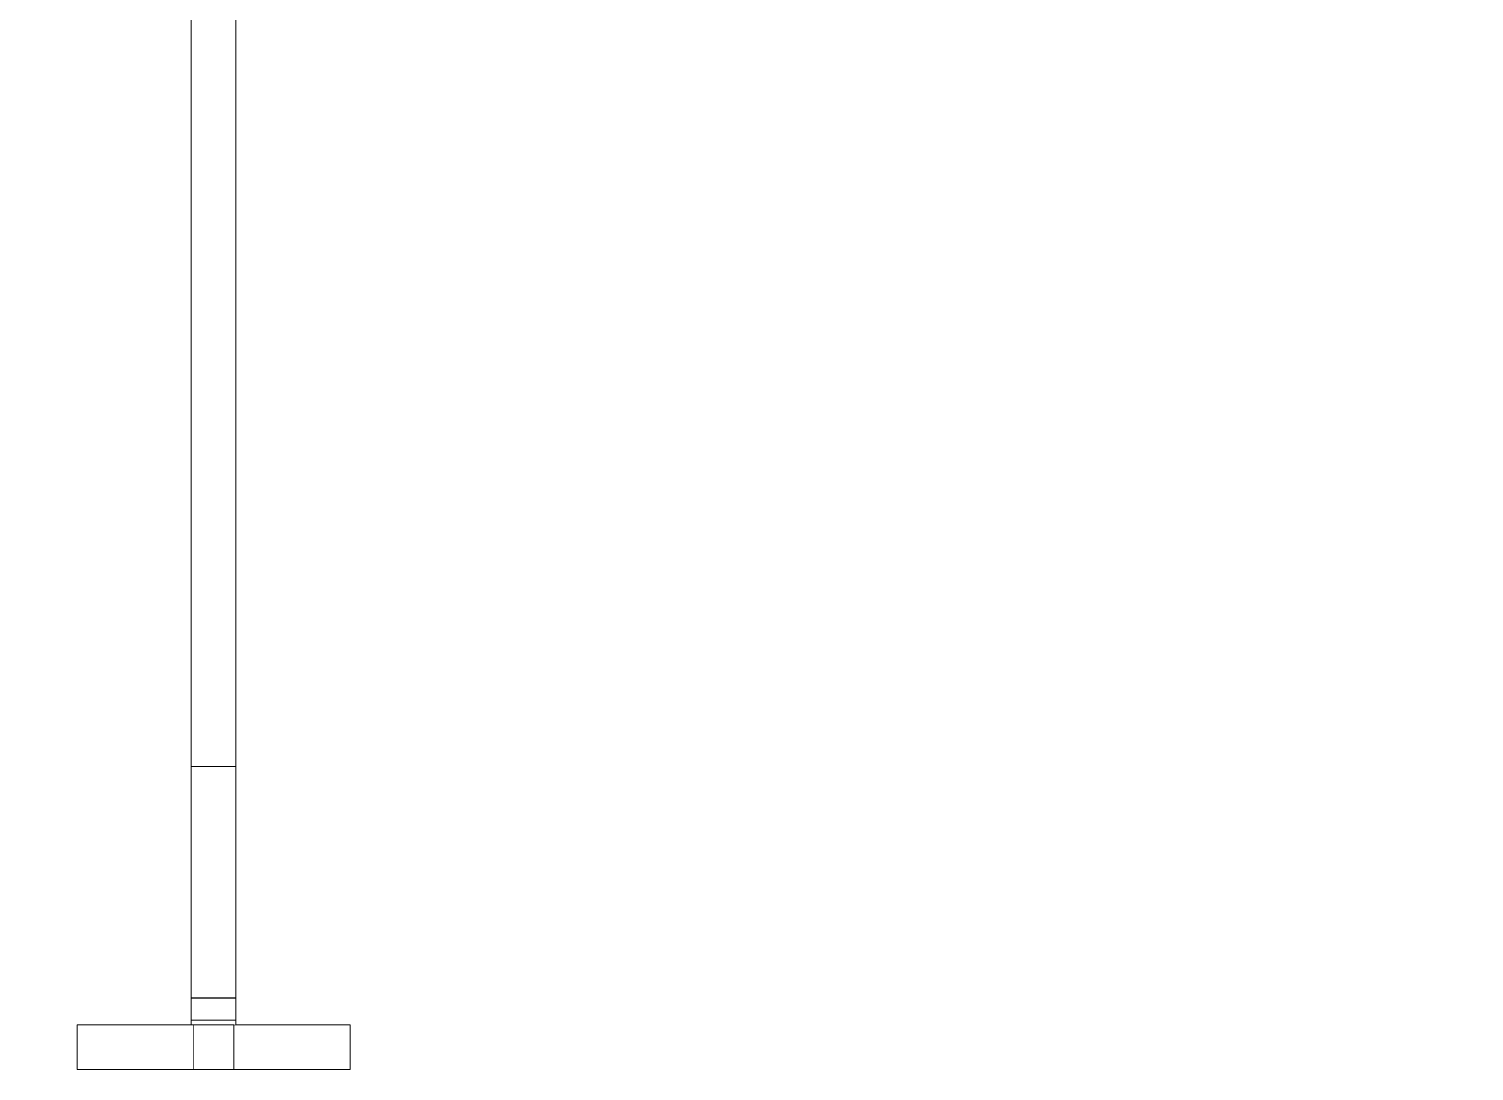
# Model space of a CAD drawing. Header units: millimetres. Extents: x -46169 to 237885, y -84465 to 18123.
# Drawn here: x 226949.2 to 227272.1, y -80952.7 to -80719.8 of the extents above; entities that cross this region are included whole.
import ezdxf

# ---------------------------------------------------------------- set-up
doc = ezdxf.new("R2010")
doc.units = ezdxf.units.MM
doc.header["$MEASUREMENT"] = 0
doc.linetypes.add('Wipeout_Contour', pattern=[1000, 0, -1000])
doc.layers.add('New_A-20-M_Floor_Slab', color=7, linetype='Continuous')
doc.layers.add('New_A-35-M_FFE_Fixed', color=7, linetype='Continuous')
doc.layers.add('New_A-35-M_FFE_Fixed_Pen_No__1', color=7, linetype='Continuous', lineweight=13)

# ---------------------------------------------------------------- blocks, each defined once
blk = doc.blocks.new('Section Elem_266_4', base_point=(208268.76, -84332.61))
at = {"color": 254, "linetype": 'Wipeout_Contour', "lineweight": 0, "ltscale": 43042086.18620662}
blk.add_wipeout([(222238.62, -80784.11), (222303.32, -80784.11), (222303.32, -80953.11), (233391.17, -80953.11), (233391.17, -80952.86), (233326.46, -80952.86), (233326.46, -80783.86), (233391.17, -80783.86), (233391.17, -80715.11), (233320.44, -80715.11), (233320.44, -80952.36), (233285.44, -80952.36), (233285.44, -80942.36), (233310.44, -80942.36), (233310.44, -80715.11), (233045.44, -80715.11), (233045.44, -80952.36), (233010.44, -80952.36), (233010.44, -80942.36), (233035.44, -80942.36), (233035.44, -80715.11), (232495.44, -80715.11), (232495.44, -80942.36), (232520.94, -80942.36), (232520.94, -80952.36), (232459.94, -80952.36), (232459.94, -80942.36), (232485.44, -80942.36), (232485.44, -80715.11), (231945.44, -80715.11), (231945.44, -80942.36), (231970.44, -80942.36), (231970.44, -80952.36), (231909.94, -80952.36), (231909.94, -80942.36), (231935.44, -80942.36), (231935.44, -80715.11), (231395.44, -80715.11), (231395.44, -80942.36), (231420.44, -80942.36), (231420.44, -80952.36), (231359.94, -80952.36), (231359.94, -80942.36), (231385.44, -80942.36), (231385.44, -80715.11), (230845.44, -80715.11), (230845.44, -80942.36), (230870.44, -80942.36), (230870.44, -80952.36), (230809.94, -80952.36), (230809.94, -80942.36), (230835.44, -80942.36), (230835.44, -80715.11), (230295.44, -80715.11), (230295.44, -80942.36), (230320.44, -80942.36), (230320.44, -80952.36), (230259.94, -80952.36), (230259.94, -80942.36), (230285.44, -80942.36), (230285.44, -80715.11), (229745.44, -80715.11), (229745.44, -80942.36), (229770.44, -80942.36), (229770.44, -80952.36), (229710.44, -80952.36), (229710.44, -80942.36), (229735.44, -80942.36), (229735.44, -80715.11), (229195.44, -80715.11), (229195.44, -80942.36), (229220.94, -80942.36), (229220.94, -80952.36), (229159.94, -80952.36), (229159.94, -80942.36), (229185.44, -80942.36), (229185.44, -80715.11), (228645.44, -80715.11), (228645.44, -80942.36), (228670.44, -80942.36), (228670.44, -80952.36), (228610.44, -80952.36), (228610.44, -80942.36), (228635.44, -80942.36), (228635.44, -80715.11), (228095.44, -80715.11), (228095.44, -80942.36), (228120.94, -80942.36), (228120.94, -80952.36), (228059.94, -80952.36), (228059.94, -80942.36), (228085.44, -80942.36), (228085.44, -80715.11), (227545.44, -80715.11), (227545.44, -80942.36), (227570.44, -80942.36), (227570.44, -80952.36), (227510.44, -80952.36), (227510.44, -80942.36), (227535.44, -80942.36), (227535.44, -80715.11), (226995.44, -80715.11), (226995.44, -80942.36), (227020.94, -80942.36), (227020.94, -80952.36), (226959.94, -80952.36), (226959.94, -80942.36), (226985.44, -80942.36), (226985.44, -80715.11), (226445.44, -80715.11), (226445.44, -80942.36), (226470.44, -80942.36), (226470.44, -80952.36), (226409.94, -80952.36), (226409.94, -80942.36), (226435.44, -80942.36), (226435.44, -80715.11), (225895.44, -80715.11), (225895.44, -80942.36), (225920.44, -80942.36), (225920.44, -80952.36), (225860.44, -80952.36), (225860.44, -80942.36), (225885.44, -80942.36), (225885.44, -80715.11), (225345.44, -80715.11), (225345.44, -80942.36), (225370.94, -80942.36), (225370.94, -80952.36), (225309.94, -80952.36), (225309.94, -80942.36), (225335.44, -80942.36), (225335.44, -80715.11), (224795.44, -80715.11), (224795.44, -80942.36), (224820.44, -80942.36), (224820.44, -80952.36), (224760.44, -80952.36), (224760.44, -80942.36), (224785.44, -80942.36), (224785.44, -80715.11), (224245.44, -80715.11), (224245.44, -80942.36), (224270.94, -80942.36), (224270.94, -80952.36), (224209.94, -80952.36), (224209.94, -80942.36), (224235.44, -80942.36), (224235.44, -80715.11), (223695.44, -80715.11), (223695.44, -80942.36), (223720.44, -80942.36), (223720.44, -80952.36), (223660.44, -80952.36), (223660.44, -80942.36), (223685.44, -80942.36), (223685.44, -80715.11), (223145.44, -80715.11), (223145.44, -80942.36), (223170.94, -80942.36), (223170.94, -80952.36), (223109.94, -80952.36), (223109.94, -80942.36), (223135.44, -80942.36), (223135.44, -80715.11), (222595.44, -80715.11), (222595.44, -80942.36), (222620.44, -80942.36), (222620.44, -80952.36), (222585.44, -80952.36), (222585.44, -80715.11), (222320.44, -80715.11), (222320.44, -80942.36), (222345.44, -80942.36), (222345.44, -80952.36), (222310.44, -80952.36), (222310.44, -80715.11), (222238.62, -80715.11)], dxfattribs=at).dxf.layer = 'New_A-20-M_Floor_Slab'
blk = doc.blocks.new('Section Elem_271_4', base_point=(208268.76, -84332.61))
at = {"layer": 'New_A-35-M_FFE_Fixed_Pen_No__1', "linetype": 'Continuous'}
blk.add_line((226985.44, -80884.65), (226985.44, -80884.65), dxfattribs=at)
at = {"color": 254, "linetype": 'Wipeout_Contour', "lineweight": 0, "ltscale": 963955.01249}
blk.add_wipeout([(226985.44, -80937.82), (226995.44, -80937.82), (226995.44, -80937.7), (226985.44, -80937.7)], dxfattribs=at).dxf.layer = 'New_A-35-M_FFE_Fixed'
at = {"color": 254, "linetype": 'Wipeout_Contour', "lineweight": 0, "ltscale": 964016.881555}
blk.add_wipeout([(226985.94, -80952.36), (227020.94, -80952.36), (227020.94, -80942.36), (226985.94, -80942.36)], dxfattribs=at).dxf.layer = 'New_A-35-M_FFE_Fixed'
at = {"layer": 'New_A-35-M_FFE_Fixed_Pen_No__1', "linetype": 'Continuous'}
for p, q in [((226985.44, -80941.36), (226985.44, -80941.36)), ((226985.94, -80952.36), (226985.94, -80942.36)), ((227020.94, -80942.36), (226994.94, -80942.36)), ((227020.94, -80952.36), (227020.94, -80942.36)), ((227020.94, -80952.36), (226994.94, -80952.36))]:
    blk.add_line(p, q, dxfattribs=at)
at = {"color": 254, "linetype": 'Wipeout_Contour', "lineweight": 0, "ltscale": 963952.850337}
blk.add_wipeout([(226985.44, -80936.36), (226995.44, -80936.36), (226995.44, -80935.95), (226985.44, -80935.95)], dxfattribs=at).dxf.layer = 'New_A-35-M_FFE_Fixed'
at = {"layer": 'New_A-35-M_FFE_Fixed_Pen_No__1', "linetype": 'Continuous'}
blk.add_line((226985.44, -80936.36), (226985.44, -80936.36), dxfattribs=at)
blk = doc.blocks.new('Section Elem_284_4', base_point=(208268.76, -84332.61))
at = {"color": 254, "linetype": 'Wipeout_Contour', "lineweight": 0, "ltscale": 963727.678764}
blk.add_wipeout([(226995.44, -80651.97), (226985.44, -80651.97), (226985.44, -80884.65), (226995.44, -80884.65)], dxfattribs=at).dxf.layer = 'New_A-35-M_FFE_Fixed'
at = {"color": 254, "linetype": 'Wipeout_Contour', "lineweight": 0, "ltscale": 963904.324836}
blk.add_wipeout([(226985.44, -80904.95), (226995.44, -80904.95), (226995.44, -80895.1), (226985.44, -80895.1)], dxfattribs=at).dxf.layer = 'New_A-35-M_FFE_Fixed'
at = {"color": 254, "linetype": 'Wipeout_Contour', "lineweight": 0, "ltscale": 963928.133573}
blk.add_wipeout([(226995.44, -80921.62), (226995.44, -80913.88), (226985.44, -80913.88), (226985.44, -80921.62)], dxfattribs=at).dxf.layer = 'New_A-35-M_FFE_Fixed'
at = {"color": 254, "linetype": 'Wipeout_Contour', "lineweight": 0, "ltscale": 963944.894599}
blk.add_wipeout([(226995.44, -80932.55), (226995.44, -80927.91), (226985.44, -80927.91), (226985.44, -80932.55)], dxfattribs=at).dxf.layer = 'New_A-35-M_FFE_Fixed'
at = {"color": 254, "linetype": 'Wipeout_Contour', "lineweight": 0, "ltscale": 963954.595237}
blk.add_wipeout([(226995.44, -80937.7), (226995.44, -80937.2), (226985.44, -80937.2), (226985.44, -80937.7)], dxfattribs=at).dxf.layer = 'New_A-35-M_FFE_Fixed'
at = {"color": 254, "linetype": 'Wipeout_Contour', "lineweight": 0, "ltscale": 963901.968942}
blk.add_wipeout([(226959.94, -80952.36), (226985.94, -80952.36), (226985.94, -80942.36), (226959.94, -80942.36)], dxfattribs=at).dxf.layer = 'New_A-35-M_FFE_Fixed'
at = {"layer": 'New_A-35-M_FFE_Fixed_Pen_No__1', "linetype": 'Continuous'}
for q in [(226959.94, -80942.36), (226994.94, -80952.36)]:
    blk.add_line((226959.94, -80952.36), q, dxfattribs=at)
at = {"color": 254, "linetype": 'Wipeout_Contour', "lineweight": 0, "ltscale": 963890.69713}
blk.add_wipeout([(226995.44, -80895.1), (226995.44, -80884.65), (226985.44, -80884.65), (226985.44, -80895.1)], dxfattribs=at).dxf.layer = 'New_A-35-M_FFE_Fixed'
at = {"color": 254, "linetype": 'Wipeout_Contour', "lineweight": 0, "ltscale": 963916.938146}
blk.add_wipeout([(226995.44, -80913.88), (226995.44, -80904.95), (226985.44, -80904.95), (226985.44, -80913.88)], dxfattribs=at).dxf.layer = 'New_A-35-M_FFE_Fixed'
at = {"color": 254, "linetype": 'Wipeout_Contour', "lineweight": 0, "ltscale": 963937.552882}
blk.add_wipeout([(226985.44, -80927.91), (226995.44, -80927.91), (226995.44, -80921.62), (226985.44, -80921.62)], dxfattribs=at).dxf.layer = 'New_A-35-M_FFE_Fixed'
at = {"color": 254, "linetype": 'Wipeout_Contour', "lineweight": 0, "ltscale": 963953.944842}
blk.add_wipeout([(226995.44, -80937.2), (226995.44, -80936.74), (226985.44, -80936.74), (226985.44, -80937.2)], dxfattribs=at).dxf.layer = 'New_A-35-M_FFE_Fixed'
at = {"layer": 'New_A-35-M_FFE_Fixed_Pen_No__1', "linetype": 'Continuous'}
for p, q in [((226985.44, -80884.65), (226985.44, -80651.97)), ((226995.44, -80884.65), (226995.44, -80651.97)), ((226995.44, -80884.65), (226985.44, -80884.65)), ((226985.44, -80895.1), (226985.44, -80884.65)), ((226995.44, -80895.1), (226995.44, -80884.65)), ((226985.44, -80904.95), (226985.44, -80895.1)), ((226995.44, -80904.95), (226995.44, -80895.1)), ((226985.44, -80913.88), (226985.44, -80904.95)), ((226995.44, -80913.88), (226995.44, -80904.95)), ((226985.44, -80921.62), (226985.44, -80913.88)), ((226995.44, -80921.62), (226995.44, -80913.88)), ((226985.44, -80927.91), (226985.44, -80921.62)), ((226995.44, -80927.91), (226995.44, -80921.62))]:
    blk.add_line(p, q, dxfattribs=at)
at = {"color": 254, "linetype": 'Wipeout_Contour', "lineweight": 0, "ltscale": 963955.599514}
blk.add_wipeout([(226985.44, -80938.58), (226995.44, -80938.58), (226995.44, -80937.82), (226985.44, -80937.82)], dxfattribs=at).dxf.layer = 'New_A-35-M_FFE_Fixed'
at = {"color": 254, "linetype": 'Wipeout_Contour', "lineweight": 0, "ltscale": 963953.44336}
blk.add_wipeout([(226995.44, -80936.74), (226995.44, -80936.45), (226985.44, -80936.45), (226985.44, -80936.74)], dxfattribs=at).dxf.layer = 'New_A-35-M_FFE_Fixed'
at = {"color": 254, "linetype": 'Wipeout_Contour', "lineweight": 0, "ltscale": 963956.689123}
blk.add_wipeout([(226995.44, -80939.44), (226995.44, -80938.58), (226985.44, -80938.58), (226985.44, -80939.44)], dxfattribs=at).dxf.layer = 'New_A-35-M_FFE_Fixed'
at = {"color": 254, "linetype": 'Wipeout_Contour', "lineweight": 0, "ltscale": 963949.923696}
blk.add_wipeout([(226995.44, -80932.55), (226985.44, -80932.55), (226985.44, -80935.4), (226995.44, -80935.4)], dxfattribs=at).dxf.layer = 'New_A-35-M_FFE_Fixed'
at = {"color": 254, "linetype": 'Wipeout_Contour', "lineweight": 0, "ltscale": 963957.899843}
blk.add_wipeout([(226995.44, -80940.38), (226995.44, -80939.44), (226985.44, -80939.44), (226985.44, -80940.38)], dxfattribs=at).dxf.layer = 'New_A-35-M_FFE_Fixed'
at = {"layer": 'New_A-35-M_FFE_Fixed_Pen_No__1', "linetype": 'Continuous'}
for p, q in [((226985.44, -80932.55), (226985.44, -80927.91)), ((226995.44, -80932.55), (226995.44, -80927.91))]:
    blk.add_line(p, q, dxfattribs=at)
at = {"color": 254, "linetype": 'Wipeout_Contour', "lineweight": 0, "ltscale": 963952.206744}
blk.add_wipeout([(226995.44, -80935.95), (226995.44, -80935.4), (226985.44, -80935.4), (226985.44, -80935.95)], dxfattribs=at).dxf.layer = 'New_A-35-M_FFE_Fixed'
at = {"color": 254, "linetype": 'Wipeout_Contour', "lineweight": 0, "ltscale": 963960.51214}
blk.add_wipeout([(226995.44, -80942.36), (226995.44, -80941.36), (226985.44, -80941.36), (226985.44, -80942.36)], dxfattribs=at).dxf.layer = 'New_A-35-M_FFE_Fixed'
at = {"color": 254, "linetype": 'Wipeout_Contour', "lineweight": 0, "ltscale": 963953.187708}
blk.add_wipeout([(226995.44, -80936.45), (226995.44, -80936.36), (226985.44, -80936.36), (226985.44, -80936.45)], dxfattribs=at).dxf.layer = 'New_A-35-M_FFE_Fixed'
at = {"color": 254, "linetype": 'Wipeout_Contour', "lineweight": 0, "ltscale": 963959.185149}
blk.add_wipeout([(226995.44, -80941.36), (226995.44, -80940.38), (226985.44, -80940.38), (226985.44, -80941.36)], dxfattribs=at).dxf.layer = 'New_A-35-M_FFE_Fixed'
at = {"layer": 'New_A-35-M_FFE_Fixed_Pen_No__1', "linetype": 'Continuous'}
for p, q in [((226985.44, -80935.4), (226985.44, -80932.55)), ((226995.44, -80935.4), (226995.44, -80932.55)), ((226985.44, -80936.36), (226985.44, -80935.4)), ((226995.44, -80936.36), (226985.44, -80936.36)), ((226985.44, -80936.45), (226985.44, -80936.36)), ((226985.44, -80936.74), (226985.44, -80936.45)), ((226985.44, -80937.2), (226985.44, -80936.74)), ((226995.44, -80936.36), (226995.44, -80935.4)), ((226995.44, -80936.45), (226995.44, -80936.36)), ((226995.44, -80936.74), (226995.44, -80936.45)), ((226995.44, -80937.2), (226995.44, -80936.74)), ((226985.44, -80937.82), (226985.44, -80937.2)), ((226985.44, -80938.58), (226985.44, -80937.82)), ((226985.44, -80939.44), (226985.44, -80938.58)), ((226985.44, -80940.38), (226985.44, -80939.44)), ((226995.44, -80937.82), (226995.44, -80937.2)), ((226995.44, -80938.58), (226995.44, -80937.82)), ((226995.44, -80939.44), (226995.44, -80938.58)), ((226995.44, -80940.38), (226995.44, -80939.44)), ((226959.94, -80942.36), (226994.94, -80942.36)), ((226985.44, -80941.36), (226985.44, -80940.38)), ((226995.44, -80941.36), (226985.44, -80941.36)), ((226985.44, -80942.36), (226985.44, -80941.36)), ((226994.94, -80952.36), (226994.94, -80942.36)), ((226995.44, -80941.36), (226995.44, -80940.38)), ((226995.44, -80942.36), (226995.44, -80941.36))]:
    blk.add_line(p, q, dxfattribs=at)

msp = doc.modelspace()

# ---------------------------------------------------------------- block references
at = {"layer": 'New_A-20-M_Floor_Slab'}
msp.add_blockref('Section Elem_266_4', (208268.76, -84332.61), dxfattribs=at)

# ---------------------------------------------------------------- next in the draw order: block references
at = {"layer": 'New_A-35-M_FFE_Fixed'}
msp.add_blockref('Section Elem_271_4', (208268.76, -84332.61), dxfattribs=at)

# ---------------------------------------------------------------- next in the draw order: block references
msp.add_blockref('Section Elem_284_4', (208268.76, -84332.61), dxfattribs=at)

doc.saveas('drawing.dxf')
